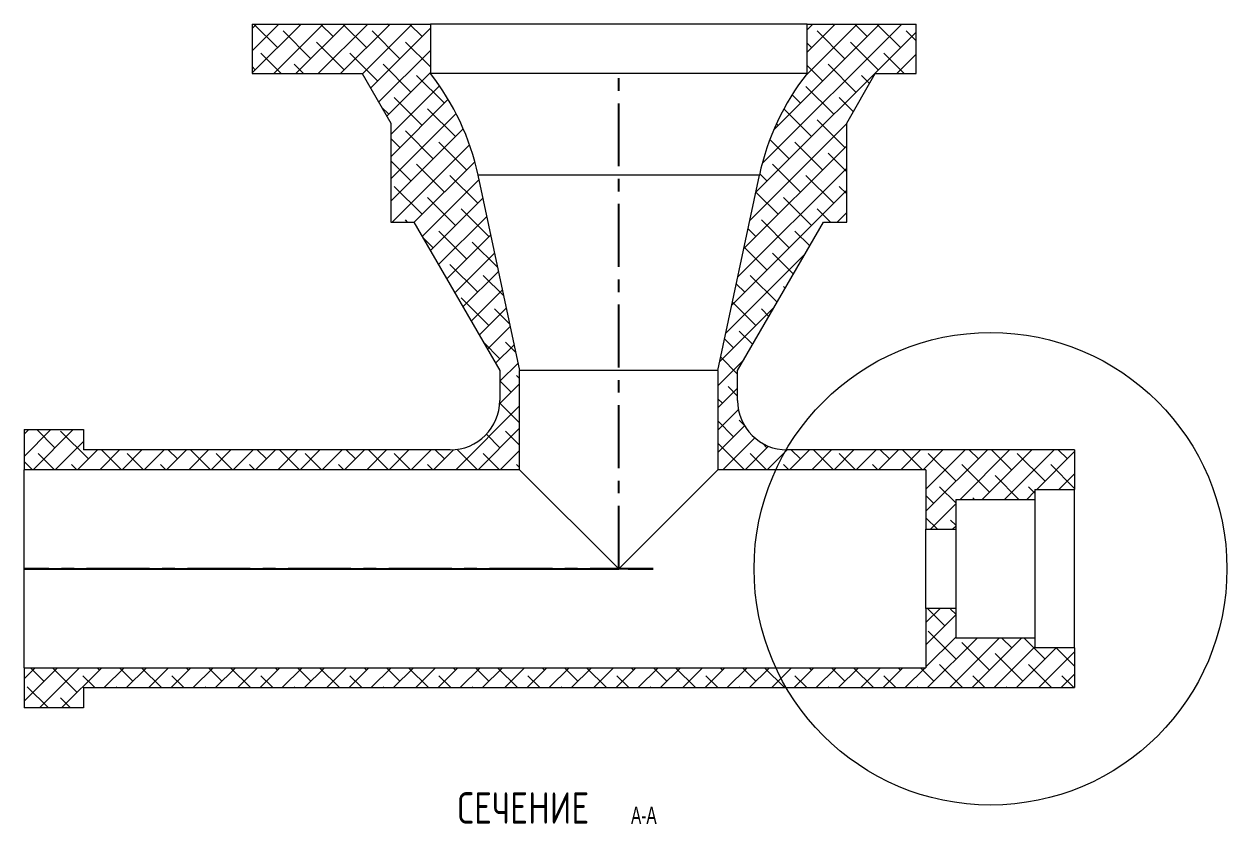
# Model space of a CAD drawing. Header units: millimetres. Extents: x 0 to 1189, y 0 to 841.
# Drawn here: x 712.2 to 954.9, y 265.3 to 426.8 of the extents above; entities that cross this region are included whole.
import ezdxf

# ---------------------------------------------------------------- set-up
doc = ezdxf.new("R2010")
doc.units = ezdxf.units.MM
doc.linetypes.add('CENTERX2', pattern=[20.32, 12.7, -2.54, 2.54, -2.54])
doc.styles.add('SLDTEXTSTYLE1', font='TXT', dxfattribs={"width": 0.75, "bigfont": 'bigfont'})
doc.styles.add('SLDTEXTSTYLE3', font='TXT', dxfattribs={"width": 0.663})

# ---------------------------------------------------------------- blocks, each defined once
blk = doc.blocks.new('SW_NOTE_2')
at = {"color": 0, "linetype": 'Continuous', "lineweight": 0, "attachment_point": 2}
for s, insert, char_height, style in [('\\M+18452\\M+18445\\M+18458\\M+18445\\M+1844E\\M+18449\\M+18445', (18.45, 8.19), 6.35, 'SLDTEXTSTYLE1'), ('A-A', (42.75, 5.28), 3.5, 'SLDTEXTSTYLE3')]:
    blk.add_mtext(s, dxfattribs=dict(at, insert=insert, char_height=char_height, style=style))

msp = doc.modelspace()

# ---------------------------------------------------------------- hatches: boundary and pattern name
at = {"linetype": 'Continuous', "lineweight": 0}
h = msp.add_hatch(dxfattribs=at)
h.set_pattern_fill('ANSI38', style=0)
edge = h.paths.add_edge_path(flags=0)
edge.add_line((790.87, 386.83), (808.19, 356.83))
edge.add_line((808.19, 356.83), (808.19, 350.83))
edge.add_arc((798.19, 350.83), 10, 270, 360, ccw=False)
edge.add_line((798.19, 340.83), (724.19, 340.83))
edge.add_line((724.19, 340.83), (724.19, 344.94))
edge.add_line((724.19, 344.94), (712.19, 344.94))
edge.add_line((712.19, 344.94), (712.19, 336.83))
edge.add_line((712.19, 336.83), (812.19, 336.83))
edge.add_line((812.19, 336.83), (812.19, 356.83))
edge.add_line((812.19, 356.83), (803.79, 396.31))
edge.add_arc((754.89, 385.91), 50, 12, 38.1867)
edge.add_line((794.19, 416.83), (794.19, 426.83))
edge.add_line((794.19, 426.83), (758.19, 426.83))
edge.add_line((758.19, 426.83), (758.19, 416.83))
edge.add_line((758.19, 416.83), (780.41, 416.83))
edge.add_line((780.41, 416.83), (786.19, 406.83))
edge.add_line((786.19, 406.83), (786.19, 386.83))
edge.add_line((786.19, 386.83), (790.87, 386.83))
h = msp.add_hatch(dxfattribs=at)
h.set_pattern_fill('ANSI38', style=0)
edge = h.paths.add_edge_path(flags=0)
edge.add_line((924.19, 332.83), (924.19, 340.83))
edge.add_line((924.19, 340.83), (866.19, 340.83))
edge.add_arc((866.19, 350.83), 10, 180, 270, ccw=False)
edge.add_line((856.19, 350.83), (856.19, 356.83))
edge.add_line((856.19, 356.83), (873.51, 386.83))
edge.add_line((873.51, 386.83), (878.19, 386.83))
edge.add_line((878.19, 386.83), (878.19, 406.83))
edge.add_line((878.19, 406.83), (883.96, 416.83))
edge.add_line((883.96, 416.83), (892.19, 416.83))
edge.add_line((892.19, 416.83), (892.19, 426.83))
edge.add_line((892.19, 426.83), (870.19, 426.83))
edge.add_line((870.19, 426.83), (870.19, 416.83))
edge.add_arc((909.49, 385.91), 50, 141.8133, 168)
edge.add_line((860.58, 396.31), (852.19, 356.83))
edge.add_line((852.19, 356.83), (852.19, 336.83))
edge.add_line((852.19, 336.83), (894.19, 336.83))
edge.add_line((894.19, 336.83), (894.19, 324.83))
edge.add_line((894.19, 324.83), (900.19, 324.83))
edge.add_line((900.19, 324.83), (900.19, 330.83))
edge.add_line((900.19, 330.83), (916.19, 330.83))
edge.add_line((916.19, 330.83), (916.19, 332.83))
edge.add_line((916.19, 332.83), (924.19, 332.83))
h = msp.add_hatch(dxfattribs=at)
h.set_pattern_fill('ANSI38', style=0)
h.paths.add_polyline_path([(894.19, 296.83), (712.19, 296.83), (712.19, 288.71), (724.19, 288.71), (724.19, 292.83), (924.19, 292.83), (924.19, 300.83), (916.19, 300.83), (916.19, 302.83), (900.19, 302.83), (900.19, 308.83), (894.19, 308.83)], flags=0)

# ---------------------------------------------------------------- linework, layer by layer
at = {"color": 7, "linetype": 'Continuous', "lineweight": 15}
for p, q in [((758.19, 426.83), (758.19, 416.83)), ((758.19, 426.83), (794.19, 426.83)), ((794.19, 426.83), (794.19, 416.83)), ((870.19, 426.83), (794.19, 426.83)), ((870.19, 416.83), (870.19, 426.83)), ((870.19, 426.83), (892.19, 426.83)), ((892.19, 416.83), (892.19, 426.83)), ((758.19, 416.83), (780.41, 416.83)), ((780.41, 416.83), (786.19, 406.83)), ((870.19, 416.83), (794.19, 416.83)), ((878.19, 406.83), (883.96, 416.83)), ((883.96, 416.83), (892.19, 416.83)), ((786.19, 406.83), (786.19, 386.83)), ((878.19, 386.83), (878.19, 406.83)), ((860.58, 396.31), (803.79, 396.31)), ((803.79, 396.31), (812.19, 356.83)), ((852.19, 356.83), (860.58, 396.31)), ((786.19, 386.83), (790.87, 386.83)), ((790.87, 386.83), (808.19, 356.83)), ((856.19, 356.83), (873.51, 386.83)), ((873.51, 386.83), (878.19, 386.83)), ((808.19, 356.83), (808.19, 350.83)), ((852.19, 356.83), (812.19, 356.83)), ((812.19, 336.83), (812.19, 356.83)), ((852.19, 356.83), (852.19, 336.83)), ((856.19, 350.83), (856.19, 356.83)), ((712.19, 344.94), (712.19, 336.83)), ((712.19, 344.94), (724.19, 344.94)), ((724.19, 344.94), (724.19, 340.83)), ((798.19, 340.83), (724.19, 340.83)), ((924.19, 340.83), (866.19, 340.83)), ((924.19, 340.83), (924.19, 332.83)), ((712.19, 296.83), (712.19, 336.83)), ((812.19, 336.83), (712.19, 336.83)), ((812.19, 336.83), (832.19, 316.83)), ((832.19, 316.83), (852.19, 336.83)), ((894.19, 336.83), (852.19, 336.83)), ((894.19, 336.83), (894.19, 324.83)), ((916.19, 332.83), (924.19, 332.83)), ((916.19, 332.83), (916.19, 330.83)), ((924.19, 300.83), (924.19, 332.83)), ((900.19, 330.83), (916.19, 330.83)), ((900.19, 330.83), (900.19, 324.83)), ((916.19, 330.83), (916.19, 302.83)), ((894.19, 324.83), (900.19, 324.83)), ((894.19, 308.83), (894.19, 324.83)), ((900.19, 324.83), (900.19, 308.83)), ((894.19, 308.83), (894.19, 296.83)), ((900.19, 308.83), (894.19, 308.83)), ((900.19, 308.83), (900.19, 302.83)), ((916.19, 302.83), (900.19, 302.83)), ((916.19, 302.83), (916.19, 300.83)), ((924.19, 300.83), (916.19, 300.83)), ((924.19, 300.83), (924.19, 292.83)), ((712.19, 296.83), (712.19, 288.71)), ((712.19, 296.83), (894.19, 296.83)), ((724.19, 292.83), (924.19, 292.83)), ((724.19, 292.83), (724.19, 288.71)), ((724.19, 288.71), (712.19, 288.71))]:
    msp.add_line(p, q, dxfattribs=at)
at = {"color": 7, "linetype": 'CENTERX2'}
for p, q in [((832.19, 316.83), (832.19, 416.83)), ((712.19, 316.83), (839.12, 316.83)), ((839.12, 316.83), (712.19, 316.83))]:
    msp.add_line(p, q, dxfattribs=at)
at = {"color": 7, "linetype": 'Continuous'}
msp.add_line((712.19, 316.83), (832.19, 316.83), dxfattribs=at)
at = {"color": 7, "linetype": 'Continuous', "lineweight": 0}
msp.add_circle((907.22, 316.83), 47.71, dxfattribs=at)
at = {"color": 7, "linetype": 'Continuous', "lineweight": 15}
for centre, radius, start, end in [((754.89, 385.91), 50, 12, 38.1867), ((909.49, 385.91), 50, 141.8133, 168), ((798.19, 350.83), 10, 270, 0), ((866.19, 350.83), 10, 180, 270)]:
    msp.add_arc(centre, radius, start, end, dxfattribs=at)

# ---------------------------------------------------------------- block references
at = {"color": 7, "linetype": 'Continuous', "lineweight": 0}
msp.add_blockref('SW_NOTE_2', (794.51, 263.51), dxfattribs=at)

doc.saveas('drawing.dxf')
